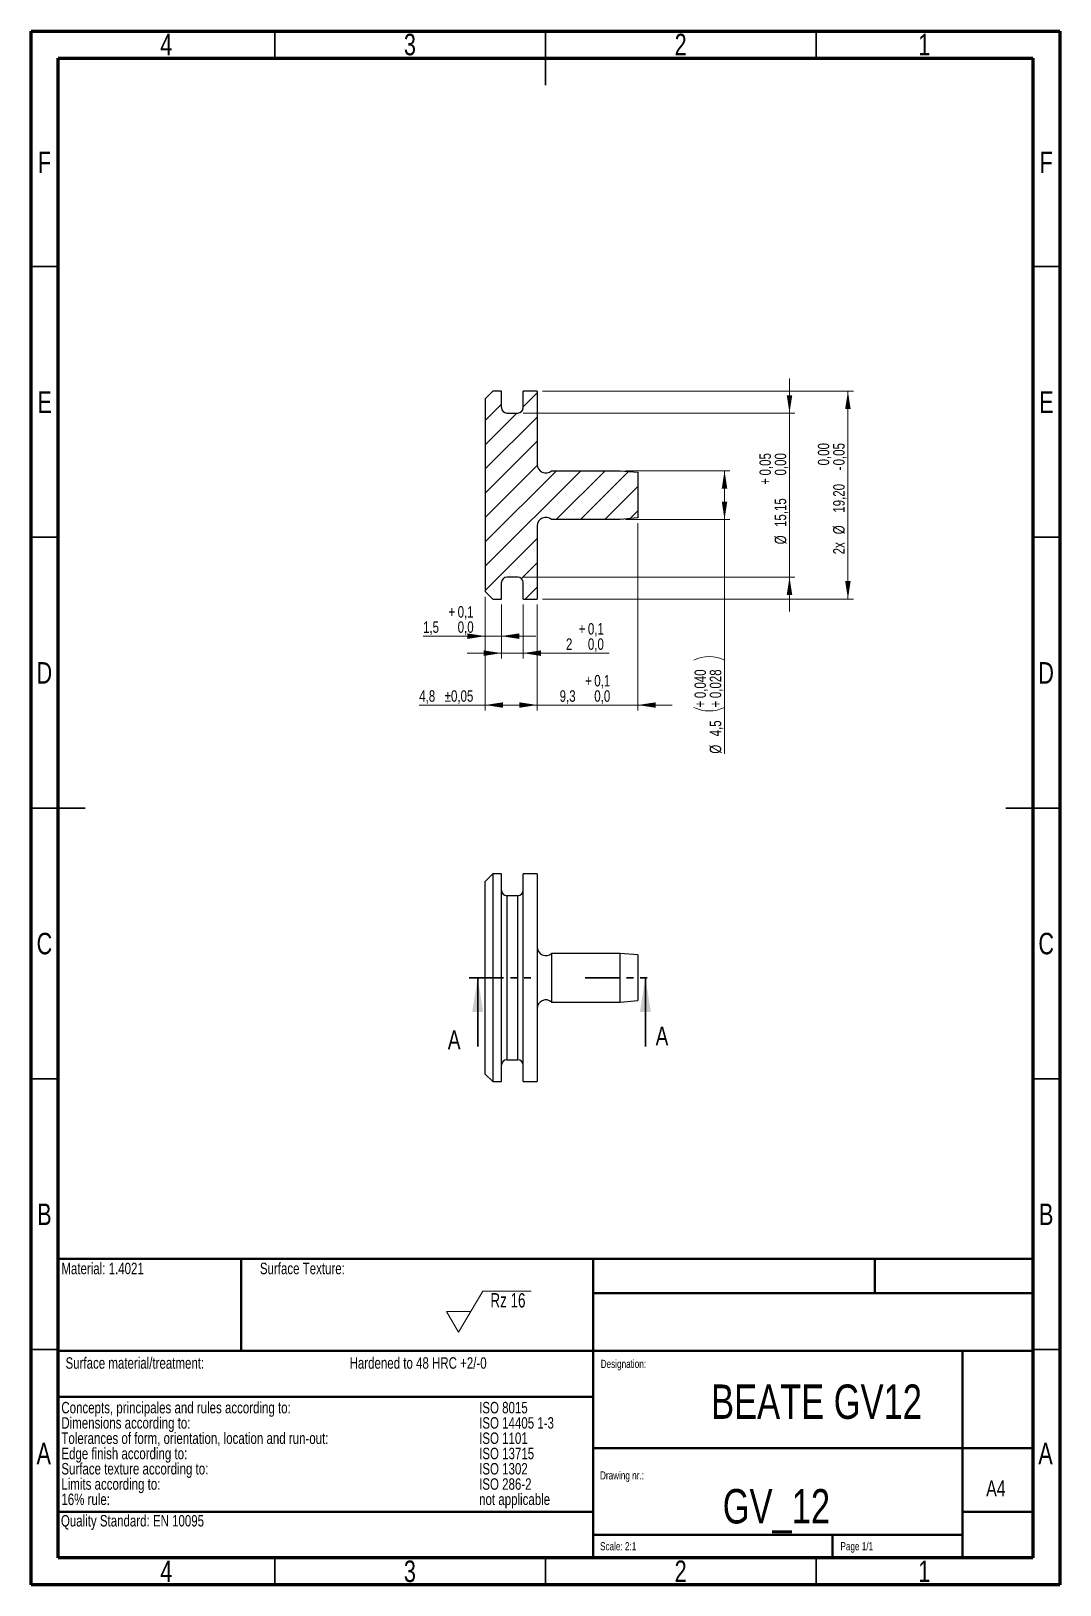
# Model space of a CAD drawing. Header units: millimetres. Extents: x 15 to 205, y 5 to 292.
import ezdxf

# ---------------------------------------------------------------- set-up
doc = ezdxf.new("R2010")
doc.units = ezdxf.units.MM
doc.linetypes.add('PHANTOM', pattern=[12.7, 6.35, -1.27, 1.27, -1.27, 1.27, -1.27])
doc.styles.add('SLDTEXTSTYLE0', font='TXT', dxfattribs={"width": 0.75})
doc.styles.add('SLDTEXTSTYLE1', font='TXT', dxfattribs={"width": 0.7})
doc.dimstyles.new('SLDDIMSTYLE0', dxfattribs={"dimtxt": 2.116667, "dimasz": 3.302, "dimexe": 0, "dimexo": 0.0625, "dimgap": 0.529167, "dimtad": 1, "dimlfac": 0.5, "dimrnd": 1e-09, "dimzin": 12, "dimdsep": 46, "dimtxsty": 'SLDTEXTSTYLE0', "dimsah": 1, "dimcen": 0.09, "dimadec": 0, "dimazin": 3, "dimtol": 1, "dimtm": 0.05, "dimtfac": 1, "dimtofl": 0, "dimtmove": 0, "dimatfit": 3, "dimfxl": 1, "dimfrac": 2, "dimtolj": 1, "dimarcsym": 0})
doc.dimstyles.new('SLDDIMSTYLE1', dxfattribs={"dimtxt": 2.116667, "dimasz": 3.302, "dimexe": 0, "dimexo": 0.0625, "dimgap": 0.529167, "dimtad": 1, "dimlfac": 0.5, "dimrnd": 1e-09, "dimzin": 12, "dimdsep": 46, "dimtxsty": 'SLDTEXTSTYLE0', "dimsah": 1, "dimcen": 0.09, "dimadec": 0, "dimazin": 3, "dimtol": 1, "dimtp": 0.05, "dimtfac": 1, "dimtmove": 0, "dimatfit": 0, "dimfxl": 1, "dimfrac": 2, "dimtolj": 1, "dimarcsym": 0})
doc.dimstyles.new('SLDDIMSTYLE2', dxfattribs={"dimtxt": 2.116667, "dimasz": 3.302, "dimexe": 0, "dimexo": 0.0625, "dimgap": 0.529167, "dimtad": 1, "dimdec": 1, "dimlfac": 0.5, "dimrnd": 1e-09, "dimzin": 12, "dimdsep": 46, "dimtxsty": 'SLDTEXTSTYLE0', "dimsah": 1, "dimcen": 0.09, "dimadec": 0, "dimazin": 3, "dimtol": 1, "dimtp": 0.1, "dimtfac": 1, "dimtdec": 1, "dimtmove": 0, "dimatfit": 0, "dimfxl": 1, "dimfrac": 2, "dimtolj": 1, "dimarcsym": 0})
doc.dimstyles.new('SLDDIMSTYLE3', dxfattribs={"dimtxt": 2.116667, "dimasz": 3.302, "dimexe": 0, "dimexo": 0.0625, "dimgap": 0.529167, "dimtad": 1, "dimdec": 1, "dimlfac": 0.5, "dimrnd": 1e-09, "dimzin": 12, "dimdsep": 46, "dimtxsty": 'SLDTEXTSTYLE0', "dimsah": 1, "dimcen": 0.09, "dimadec": 0, "dimazin": 3, "dimtol": 1, "dimtp": 0.05, "dimtm": 0.05, "dimtfac": 1, "dimtofl": 0, "dimtmove": 0, "dimatfit": 3, "dimfxl": 1, "dimfrac": 2, "dimtolj": 1, "dimarcsym": 0})
doc.dimstyles.new('SLDDIMSTYLE4', dxfattribs={"dimtxt": 2.116667, "dimasz": 3.302, "dimexe": 0, "dimexo": 0.0625, "dimgap": 0.529167, "dimtad": 1, "dimdec": 0, "dimlfac": 0.5, "dimrnd": 1e-09, "dimzin": 12, "dimdsep": 46, "dimtxsty": 'SLDTEXTSTYLE0', "dimsah": 1, "dimcen": 0.09, "dimadec": 0, "dimazin": 3, "dimtol": 1, "dimtp": 0.1, "dimtfac": 1, "dimtdec": 1, "dimtmove": 0, "dimatfit": 0, "dimfxl": 1, "dimfrac": 2, "dimtolj": 1, "dimarcsym": 0})
doc.dimstyles.new('SLDDIMSTYLE5', dxfattribs={"dimtxt": 2.116667, "dimasz": 3.302, "dimexe": 0, "dimexo": 0.0625, "dimgap": 0.529167, "dimtad": 1, "dimdec": 1, "dimlfac": 0.5, "dimrnd": 1e-09, "dimzin": 12, "dimdsep": 46, "dimtxsty": 'SLDTEXTSTYLE0', "dimsah": 1, "dimcen": 0.09, "dimadec": 0, "dimazin": 3, "dimtol": 1, "dimtp": 0.04, "dimtm": -0.028, "dimtfac": 1, "dimtdec": 3, "dimtofl": 0, "dimtmove": 0, "dimatfit": 3, "dimfxl": 1, "dimfrac": 2, "dimtolj": 1, "dimarcsym": 0})

# ---------------------------------------------------------------- blocks, each defined once
blk = doc.blocks.new('SW_NOTE_0')
at = {"color": 0, "linetype": 'Continuous', "lineweight": 0, "attachment_point": 1, "style": 'SLDTEXTSTYLE0'}
for s, insert, char_height in [('Concepts, principales and rules according to:', (0, 2.73), 2.1167), ('Dimensions according to:', (0, -0.09), 2.1167), ('Tolerances of form, orientation, location and run-out:', (0, -2.92), 2.1167), ('Edge finish according to:', (0, -5.74), 2.1167), ('Surface texture according to:', (0, -8.56), 2.1167), ('Limits according to:', (0, -11.38), 2.1167), ('16% rule:', (0, -14.2), 2.117)]:
    blk.add_mtext(s, dxfattribs=dict(at, insert=insert, char_height=char_height))
blk = doc.blocks.new('SW_NOTE_1')
at = {"color": 0, "linetype": 'Continuous', "lineweight": 0, "attachment_point": 1, "style": 'SLDTEXTSTYLE0'}
for s, insert, char_height in [('ISO 8015', (0, 2.73), 2.117), ('ISO 14405 1-3', (0, -0.09), 2.1167), ('ISO 1101', (0, -2.92), 2.117), ('ISO 13715', (0, -5.74), 2.117), ('ISO 1302', (0, -8.56), 2.117), ('ISO 286-2', (0, -11.38), 2.117), ('not applicable', (0, -14.2), 2.1167)]:
    blk.add_mtext(s, dxfattribs=dict(at, insert=insert, char_height=char_height))
blk = doc.blocks.new('SW_NOTE_2')
at = {"color": 0, "linetype": 'Continuous', "lineweight": 0}
for p, q in [((-4.95, -3.78), (-0.49, 3.78)), ((-0.49, 3.78), (8.48, 3.78)), ((-4.95, -3.78), (-7.18, 0)), ((-2.72, 0), (-7.18, 0))]:
    blk.add_line(p, q, dxfattribs=at)
at = {"color": 0, "linetype": 'Continuous', "lineweight": 0, "insert": (4.18, 3.41), "char_height": 2.646, "attachment_point": 2, "style": 'SLDTEXTSTYLE1'}
blk.add_mtext('Rz 16', dxfattribs=at)
blk = doc.blocks.new('_D')
at = {"color": 7, "linetype": 'Continuous', "lineweight": 18}
for p, q in [((109.46, 225.5), (166.85, 225.5)), ((165.85, 187.1), (165.85, 225.5)), ((109.46, 187.1), (166.85, 187.1))]:
    blk.add_line(p, q, dxfattribs=at)
for points in [[(165.85, 225.5), (165.34, 222.2), (166.35, 222.2)], [(165.85, 187.1), (166.35, 190.4), (165.34, 190.4)]]:
    blk.add_solid(points, dxfattribs=at)
at = {"color": 7, "linetype": 'Continuous', "lineweight": 18, "attachment_point": 1, "rotation": 90, "style": 'SLDTEXTSTYLE0'}
for s, insert, char_height in [('0,00', (160.29, 211.78), 2.117), ('0,05', (163.12, 211.78), 2.117), ('-', (163.12, 210.84), 2.12), ('19,20', (163.12, 203.04), 2.117), ('%%c', (163.12, 199.05), 2.117), ('2x', (163.12, 195.35), 2.117)]:
    blk.add_mtext(s, dxfattribs=dict(at, insert=insert, char_height=char_height))
blk = doc.blocks.new('_D_1')
at = {"color": 7, "linetype": 'Continuous', "lineweight": 18}
for p, q in [((155.06, 221.45), (155.06, 227.8)), ((105.86, 221.45), (156.06, 221.45)), ((155.06, 191.15), (155.06, 221.45)), ((105.86, 191.15), (156.06, 191.15)), ((155.06, 191.15), (155.06, 184.8))]:
    blk.add_line(p, q, dxfattribs=at)
for points in [[(155.06, 221.45), (155.57, 224.75), (154.55, 224.75)], [(155.06, 191.15), (154.55, 187.85), (155.57, 187.85)]]:
    blk.add_solid(points, dxfattribs=at)
at = {"color": 7, "linetype": 'Continuous', "lineweight": 18, "attachment_point": 1, "rotation": 90, "style": 'SLDTEXTSTYLE0'}
for s, insert, char_height in [('0,05', (149.51, 209.92), 2.117), ('0,00', (152.33, 209.92), 2.117), ('+', (149.51, 208.21), 2.12), ('15,15', (152.33, 200.4), 2.117), ('%%c', (152.33, 197.2), 2.117)]:
    blk.add_mtext(s, dxfattribs=dict(at, insert=insert, char_height=char_height))
blk = doc.blocks.new('_D_2')
at = {"color": 7, "linetype": 'Continuous', "lineweight": 18}
for p, q in [((98.86, 187.5), (98.86, 179.24)), ((101.86, 186.1), (101.86, 179.24)), ((98.86, 180.24), (87.38, 180.24)), ((98.86, 180.24), (101.86, 180.24)), ((101.86, 180.24), (108.21, 180.24))]:
    blk.add_line(p, q, dxfattribs=at)
for points in [[(98.86, 180.24), (95.56, 180.75), (95.56, 179.73)], [(101.86, 180.24), (105.16, 179.73), (105.16, 180.75)]]:
    blk.add_solid(points, dxfattribs=at)
at = {"color": 7, "linetype": 'Continuous', "lineweight": 18, "attachment_point": 1, "style": 'SLDTEXTSTYLE0'}
for s, insert, char_height in [('+', (92.07, 185.79), 2.12), ('0,1', (93.78, 185.79), 2.117), ('1,5', (87.38, 182.97), 2.117), ('0,0', (93.78, 182.97), 2.117)]:
    blk.add_mtext(s, dxfattribs=dict(at, insert=insert, char_height=char_height))
blk = doc.blocks.new('_D_3')
at = {"color": 7, "linetype": 'Continuous', "lineweight": 18}
for p, q in [((98.86, 187.5), (98.86, 166.52)), ((108.46, 186.1), (108.46, 166.52)), ((98.86, 167.52), (86.68, 167.52)), ((98.86, 167.52), (108.46, 167.52))]:
    blk.add_line(p, q, dxfattribs=at)
for points in [[(98.86, 167.52), (102.16, 167.01), (102.16, 168.02)], [(108.46, 167.52), (105.16, 168.02), (105.16, 167.01)]]:
    blk.add_solid(points, dxfattribs=at)
at = {"color": 7, "linetype": 'Continuous', "lineweight": 18, "char_height": 2.117, "attachment_point": 1, "style": 'SLDTEXTSTYLE0'}
for s, insert in [('4,8', (86.68, 170.24)), ('±0,05', (91.38, 170.24))]:
    blk.add_mtext(s, dxfattribs=dict(at, insert=insert))
blk = doc.blocks.new('_D_4')
at = {"color": 7, "linetype": 'Continuous', "lineweight": 18}
for p, q in [((101.86, 186.1), (101.86, 176.1)), ((105.86, 186.1), (105.86, 176.1)), ((101.86, 177.1), (95.51, 177.1)), ((101.86, 177.1), (105.86, 177.1)), ((105.86, 177.1), (121.74, 177.1))]:
    blk.add_line(p, q, dxfattribs=at)
for points in [[(101.86, 177.1), (98.56, 177.61), (98.56, 176.59)], [(105.86, 177.1), (109.16, 176.59), (109.16, 177.61)]]:
    blk.add_solid(points, dxfattribs=at)
at = {"color": 7, "linetype": 'Continuous', "lineweight": 18, "attachment_point": 1, "style": 'SLDTEXTSTYLE0'}
for s, insert, char_height in [('+', (116.13, 182.65), 2.12), ('0,1', (117.83, 182.65), 2.117), ('2', (113.78, 179.83), 2.12), ('0,0', (117.83, 179.83), 2.117)]:
    blk.add_mtext(s, dxfattribs=dict(at, insert=insert, char_height=char_height))
blk = doc.blocks.new('_D_5')
at = {"color": 7, "linetype": 'Continuous', "lineweight": 18}
for p, q in [((127.06, 201.09), (127.06, 166.52)), ((108.46, 186.1), (108.46, 166.52)), ((108.46, 167.52), (102.11, 167.52)), ((127.06, 167.52), (108.46, 167.52)), ((127.06, 167.52), (133.41, 167.52))]:
    blk.add_line(p, q, dxfattribs=at)
for points in [[(108.46, 167.52), (105.16, 168.02), (105.16, 167.01)], [(127.06, 167.52), (130.36, 167.01), (130.36, 168.02)]]:
    blk.add_solid(points, dxfattribs=at)
at = {"color": 7, "linetype": 'Continuous', "lineweight": 18, "attachment_point": 1, "style": 'SLDTEXTSTYLE0'}
for s, insert, char_height in [('+', (117.3, 173.07), 2.12), ('0,1', (119.01, 173.07), 2.117), ('9,3', (112.61, 170.24), 2.117), ('0,0', (119.01, 170.24), 2.117)]:
    blk.add_mtext(s, dxfattribs=dict(at, insert=insert, char_height=char_height))
blk = doc.blocks.new('_D_6')
at = {"color": 7, "linetype": 'Continuous', "lineweight": 18}
for p, q in [((124.76, 210.8), (144.06, 210.8)), ((143.06, 201.8), (143.06, 210.8)), ((124.76, 201.8), (144.06, 201.8)), ((143.06, 201.8), (143.06, 158.53))]:
    blk.add_line(p, q, dxfattribs=at)
for centre, start, end in [((140.24, 170.18), 63.4349, 116.5651), ((140.24, 172.73), 243.4349, 296.5651)]:
    blk.add_arc(centre, 6.31, start, end, dxfattribs=at)
for points in [[(143.06, 210.8), (142.55, 207.5), (143.57, 207.5)], [(143.06, 201.8), (143.57, 205.1), (142.55, 205.1)]]:
    blk.add_solid(points, dxfattribs=at)
at = {"color": 7, "linetype": 'Continuous', "lineweight": 18, "attachment_point": 1, "rotation": 90, "style": 'SLDTEXTSTYLE0'}
for s, insert, char_height in [('0,040', (137.51, 168.79), 2.117), ('0,028', (140.33, 168.79), 2.117), ('+', (137.51, 167.08), 2.12), ('+', (140.33, 167.08), 2.12), ('4,5', (140.33, 161.73), 2.117), ('%%c', (140.33, 158.53), 2.117)]:
    blk.add_mtext(s, dxfattribs=dict(at, insert=insert, char_height=char_height))

msp = doc.modelspace()

# ---------------------------------------------------------------- hatches: boundary and pattern name
at = {"linetype": 'Continuous', "lineweight": 18}
h = msp.add_hatch(dxfattribs=at)
h.set_pattern_fill('ANSI31', style=0)
edge = h.paths.add_edge_path(flags=0)
edge.add_line((100.262, 225.497), (98.862, 224.097))
edge.add_line((98.862, 224.097), (98.862, 188.497))
edge.add_line((98.862, 188.497), (100.262, 187.097))
edge.add_line((100.262, 187.097), (101.862, 187.097))
edge.add_line((101.862, 187.097), (101.862, 190.147))
edge.add_arc((102.862, 190.147), 1, 90, 180, ccw=False)
edge.add_line((102.862, 191.147), (104.862, 191.147))
edge.add_arc((104.862, 190.147), 1, 0, 90, ccw=False)
edge.add_line((105.862, 190.147), (105.862, 187.097))
edge.add_line((105.862, 187.097), (108.462, 187.097))
edge.add_line((108.462, 187.097), (108.462, 200.597))
edge.add_arc((110.062, 200.597), 1.6, 48.59038, 180, ccw=False)
edge.add_line((111.12, 201.797), (123.762, 201.797))
edge.add_line((123.762, 201.797), (127.062, 202.086))
edge.add_line((127.062, 202.086), (127.062, 210.509))
edge.add_line((127.062, 210.509), (123.762, 210.797))
edge.add_line((123.762, 210.797), (111.12, 210.797))
edge.add_arc((110.062, 211.997), 1.6, 180, 311.40962, ccw=False)
edge.add_line((108.462, 211.997), (108.462, 225.497))
edge.add_line((108.462, 225.497), (105.862, 225.497))
edge.add_line((105.862, 225.497), (105.862, 222.447))
edge.add_arc((104.862, 222.447), 1, 270, 360, ccw=False)
edge.add_line((104.862, 221.447), (102.862, 221.447))
edge.add_arc((102.862, 222.447), 1, 180, 270, ccw=False)
edge.add_line((101.862, 222.447), (101.862, 225.497))
edge.add_line((101.862, 225.497), (100.262, 225.497))

# ---------------------------------------------------------------- linework, layer by layer
at = {"color": 7, "linetype": 'Continuous', "lineweight": 70}
for p, q in [((15, 5), (15, 292)), ((15, 292), (205, 292)), ((205, 292), (205, 5)), ((20, 10), (20, 287)), ((20, 287), (200, 287)), ((200, 287), (200, 10)), ((200, 10), (20, 10)), ((205, 5), (15, 5))]:
    msp.add_line(p, q, dxfattribs=at)
at = {"color": 7, "linetype": 'Continuous', "lineweight": 35}
for p, q in [((60, 287), (60, 292)), ((110, 292), (110, 282)), ((110, 287), (110, 292)), ((160, 287), (160, 292)), ((20, 248.5), (15, 248.5)), ((200, 248.5), (205, 248.5)), ((20, 198.5), (15, 198.5)), ((200, 198.5), (205, 198.5)), ((15, 148.5), (25, 148.5)), ((20, 148.5), (15, 148.5)), ((205, 148.5), (195, 148.5)), ((200, 148.5), (205, 148.5)), ((97.478, 104.455), (97.478, 117.155)), ((128.446, 104.455), (128.446, 117.155)), ((20, 98.5), (15, 98.5)), ((200, 98.5), (205, 98.5)), ((20, 48.5), (15, 48.5)), ((200, 48.5), (205, 48.5)), ((60, 10), (60, 5)), ((110, 5), (110, 10)), ((110, 10), (110, 5)), ((160, 10), (160, 5))]:
    msp.add_line(p, q, dxfattribs=at)
at = {"color": 7, "linetype": 'Continuous', "lineweight": 25}
for p, q in [((98.862, 224.097), (100.262, 225.497)), ((98.862, 224.097), (98.862, 188.497)), ((101.862, 225.497), (100.262, 225.497)), ((101.862, 222.447), (101.862, 225.497)), ((108.462, 225.497), (105.862, 225.497)), ((105.862, 222.447), (105.862, 225.497)), ((108.462, 225.497), (108.462, 211.997)), ((102.862, 221.447), (104.862, 221.447)), ((111.12, 210.797), (123.762, 210.797)), ((123.762, 210.797), (127.062, 210.509)), ((127.062, 210.509), (127.062, 202.086)), ((123.762, 201.797), (111.12, 201.797)), ((127.062, 202.086), (123.762, 201.797)), ((108.462, 200.597), (108.462, 187.097)), ((101.862, 187.097), (101.862, 190.147)), ((104.862, 191.147), (102.862, 191.147)), ((105.862, 187.097), (105.862, 190.147)), ((100.262, 187.097), (98.862, 188.497)), ((100.262, 187.097), (101.862, 187.097)), ((105.862, 187.097), (108.462, 187.097)), ((100.262, 136.355), (98.862, 134.955)), ((98.862, 99.355), (98.862, 134.955)), ((101.862, 136.355), (100.262, 136.355)), ((100.262, 136.355), (100.262, 97.955)), ((101.862, 117.155), (101.862, 136.355)), ((108.462, 136.355), (105.862, 136.355)), ((105.862, 117.155), (105.862, 136.355)), ((108.462, 136.355), (108.462, 97.955)), ((104.862, 132.305), (102.862, 132.305)), ((123.762, 121.655), (111.12, 121.655)), ((111.12, 121.655), (111.12, 117.155)), ((127.062, 121.367), (123.762, 121.655)), ((123.762, 112.655), (123.762, 121.655)), ((127.062, 121.367), (127.062, 112.944)), ((101.862, 97.955), (101.862, 117.155)), ((105.862, 97.955), (105.862, 117.155)), ((111.12, 117.155), (111.12, 112.655)), ((111.12, 112.655), (123.762, 112.655)), ((123.762, 112.655), (127.062, 112.944)), ((102.862, 102.005), (104.862, 102.005)), ((98.862, 99.355), (100.262, 97.955)), ((100.262, 97.955), (101.862, 97.955)), ((105.862, 97.955), (108.462, 97.955))]:
    msp.add_line(p, q, dxfattribs=at)
at = {"color": 8, "linetype": 'Continuous', "lineweight": 25}
for p, q in [((102.862, 132.305), (102.862, 117.155)), ((104.862, 117.155), (104.862, 132.305)), ((102.862, 117.155), (102.862, 102.005)), ((104.862, 102.005), (104.862, 117.155))]:
    msp.add_line(p, q, dxfattribs=at)
at = {"color": 7, "linetype": 'PHANTOM', "lineweight": 35}
for p, q in [((95.891, 117.155), (108.597, 117.155)), ((117.334, 117.155), (130.034, 117.155))]:
    msp.add_line(p, q, dxfattribs=at)
at = {"color": 7, "linetype": 'Continuous', "lineweight": 50}
for p, q in [((20, 65.25), (200, 65.25)), ((20, 65.25), (20, 10)), ((53.8, 48.25), (53.8, 65.25)), ((118.8, 65.25), (118.8, 10)), ((170.8, 58.875), (170.8, 65.25)), ((200, 58.875), (118.8, 58.875)), ((200, 48.25), (20, 48.25)), ((187, 10), (187, 48.25)), ((118.8, 39.75), (20, 39.75)), ((200, 30.23), (118.8, 30.23)), ((118.8, 18.5), (20, 18.5)), ((200, 18.5), (187, 18.5)), ((187, 14.25), (118.8, 14.25)), ((163, 10), (163, 14.25))]:
    msp.add_line(p, q, dxfattribs=at)
at = {"color": 7, "linetype": 'Continuous', "lineweight": 25}
for centre, radius, start, end in [((102.862, 222.447), 1, 180, 270), ((104.862, 222.447), 1, 270, 0), ((110.062, 211.997), 1.6, 180, 311.40962), ((110.062, 200.597), 1.6, 48.59038, 180), ((102.862, 190.147), 1, 90, 180), ((104.862, 190.147), 1, 0, 90), ((102.862, 133.305), 1, 180, 270), ((104.862, 133.305), 1, 270, 0), ((110.062, 122.855), 1.6, 180, 311.40962), ((110.062, 111.455), 1.6, 48.59038, 180), ((102.862, 101.005), 1, 90, 180), ((104.862, 101.005), 1, 0, 90)]:
    msp.add_arc(centre, radius, start, end, dxfattribs=at)
at = {"color": 7, "linetype": 'Continuous', "lineweight": 35}
for points in [[(97.478, 117.155), (96.462, 110.805), (98.494, 110.805)], [(128.446, 117.155), (127.43, 110.805), (129.462, 110.805)]]:
    msp.add_solid(points, dxfattribs=at)

# ---------------------------------------------------------------- block references
at = {"color": 7, "linetype": 'Continuous', "lineweight": 0}
for name, p in [('SW_NOTE_2', (98.887, 55.48)), ('SW_NOTE_0', (20.594, 36.074)), ('SW_NOTE_1', (97.748, 36.074))]:
    msp.add_blockref(name, p, dxfattribs=at)

# ---------------------------------------------------------------- texts
at = {"color": 7, "linetype": 'Continuous', "lineweight": 0, "style": 'SLDTEXTSTYLE0'}
for s, insert, char_height, attachment_point in [('4', (39.96, 291.504), 3.969, 2), ('3', (84.96, 291.504), 3.969, 2), ('2', (134.96, 291.504), 3.969, 2), ('1', (179.96, 291.504), 3.969, 2), ('F', (17.458, 269.754), 3.969, 2), ('F', (202.458, 269.754), 3.969, 2), ('E', (17.508, 225.446), 3.969, 2), ('E', (202.508, 225.446), 3.969, 2), ('D', (17.453, 175.446), 3.969, 2), ('D', (202.453, 175.446), 3.969, 2), ('C', (17.459, 125.446), 3.969, 2), ('C', (202.459, 125.446), 3.969, 2), ('B', (17.471, 75.446), 3.969, 2), ('B', (202.471, 75.446), 3.969, 2), ('Material: 1.4021', (20.594, 64.508), 2.11667, 1), ('Surface Texture:', (65.101, 64.508), 2.11667, 2), ('Surface material/treatment:', (21.366, 47.049), 2.11667, 1), ('Hardened to 48 HRC +2/-0', (86.478, 47.049), 2.11667, 2), ('Designation:', (120.202, 46.576), 1.5, 1), ('BEATE GV12', (160.049, 42.02), 6.35, 2), ('A', (17.34, 31.254), 3.969, 2), ('A', (202.34, 31.254), 3.969, 2), ('Drawing nr.:', (120.074, 25.986), 1.5, 1), ('A4', (191.389, 24.3), 2.9104, 1), ('GV_12', (152.646, 22.706), 6.35, 2), ('Quality Standard: EN 10095', (20.507, 17.909), 2.11667, 1), ('Scale: 2:1', (120.074, 12.9), 1.5, 1), ('Page 1/1', (164.478, 12.9), 1.5, 1), ('4', (39.96, 9.504), 3.969, 2), ('3', (84.96, 9.504), 3.969, 2), ('2', (134.96, 9.504), 3.969, 2), ('1', (179.96, 9.504), 3.969, 2)]:
    msp.add_mtext(s, dxfattribs=dict(at, insert=insert, char_height=char_height, attachment_point=attachment_point))
at = {"color": 7, "linetype": 'Continuous', "char_height": 3.5, "attachment_point": 1, "style": 'SLDTEXTSTYLE0'}
for insert in [(91.964, 107.454), (130.339, 108.136)]:
    msp.add_mtext('A', dxfattribs=dict(at, insert=insert))

# ---------------------------------------------------------------- dimensions: what is measured, and where the dimension line sits
at = {"color": 7, "linetype": 'Continuous', "lineweight": 18}
for base, p1, p2, text, dimstyle, picture, middle in [((155.062, 221.447), (104.862, 191.147), (104.862, 221.447), '%%c<>', 'SLDDIMSTYLE1', '_D_1', (155.062, 206.297)), ((165.845, 225.497), (108.462, 187.097), (108.462, 225.497), '2x %%c <>', 'SLDDIMSTYLE0', '_D', (165.845, 206.297)), ((143.062, 210.797), (123.762, 201.797), (123.762, 210.797), '%%c<>', 'SLDDIMSTYLE5', '_D_6', (143.062, 167.515))]:
    dim = msp.add_linear_dim(base=base, p1=p1, p2=p2, angle=90, text=text, dimstyle=dimstyle, dxfattribs=at)
    dim.commit()
    dim.dimension.update_dxf_attribs({"geometry": picture, "text_midpoint": middle, "dimtype": 160})
for base, p1, p2, dimstyle, picture, middle in [((108.462, 167.515), (127.062, 202.086), (108.462, 187.097), 'SLDDIMSTYLE2', '_D_5', (117.762, 167.515)), ((108.462, 167.515), (98.862, 188.497), (108.462, 187.097), 'SLDDIMSTYLE3', '_D_3', (92.537, 167.515)), ((101.862, 180.241), (98.862, 188.497), (101.862, 187.097), 'SLDDIMSTYLE2', '_D_2', (92.537, 180.241)), ((105.862, 177.097), (101.862, 187.097), (105.862, 187.097), 'SLDDIMSTYLE4', '_D_4', (117.762, 177.097))]:
    dim = msp.add_linear_dim(base=base, p1=p1, p2=p2, dimstyle=dimstyle, dxfattribs=at)
    dim.commit()
    dim.dimension.update_dxf_attribs({"geometry": picture, "text_midpoint": middle, "dimtype": 160})

doc.saveas('drawing.dxf')
